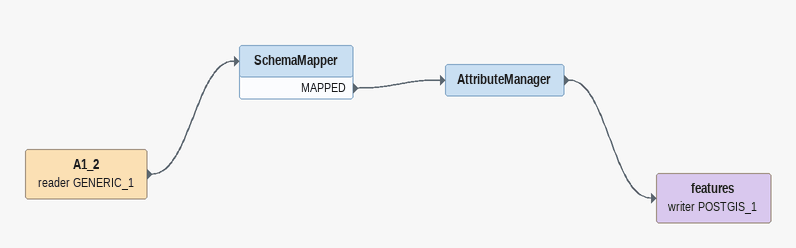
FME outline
A1_2 (reader GENERIC_1)
    -> SchemaMapper
SchemaMapper
    MAPPED -> AttributeManager
AttributeManager
    -> features (writer POSTGIS_1)
features (writer POSTGIS_1)
